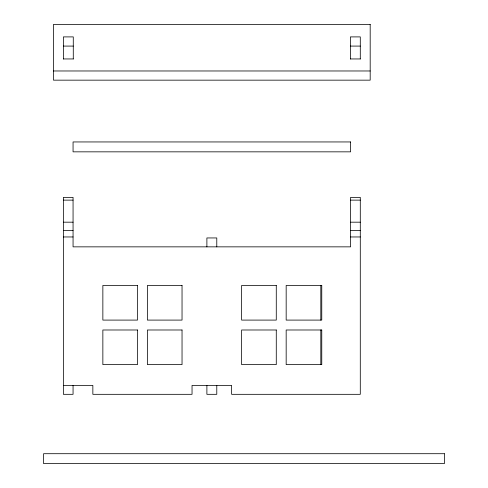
<?xml version="1.0" encoding="UTF-8"?>
<svg xmlns="http://www.w3.org/2000/svg" width="488" height="488" viewBox="0 0 488 488"><rect width="100%" height="100%" fill="white"/><g stroke="black" fill="none" stroke-linecap="round" stroke-linejoin="round"><path stroke-width="0.73" d="M63.379 46.085L73.279 46.085M350.39 46.085L360.29 46.085M63.379 58.95L73.279 58.95M350.39 58.95L360.29 58.95M53.485 70.974L370.185 70.974M63.379 200.129L73.06 200.129M350.61 200.129L360.29 200.129M63.379 222.18L73.06 222.18M350.61 222.18L360.29 222.18M63.379 230.452L73.06 230.452M350.61 230.452L360.29 230.452M63.379 236.961L73.06 236.961M350.61 236.961L360.29 236.961M63.379 385.416L92.854 385.416L92.854 394.322L192.04 394.322L192.04 385.416L231.629 385.416L231.629 394.322L360.29 394.322L360.29 197.372L350.61 197.372L350.61 246.855L73.06 246.855L73.06 197.372L63.379 197.372L63.379 394.322L73.06 394.322L73.06 385.416M360.29 59.017L360.29 36.899L350.39 36.899L350.39 59.017M320.811 285.456L320.811 320.091M320.811 329.992L320.811 364.627M216.782 246.855L216.782 237.949L206.888 237.949L206.888 246.855M216.782 385.416L216.782 394.322L206.888 394.322L206.888 385.416M73.279 59.017L73.279 36.899L63.379 36.899L63.379 59.017M370.185 24.4L53.485 24.4L53.485 80.16L370.185 80.16L370.185 24.4M350.61 141.947L73.06 141.947L73.06 151.841L350.61 151.841L350.61 141.947M137.5 285.456L102.858 285.456L102.858 320.091L137.5 320.091L137.5 285.456M182.036 285.456L147.394 285.456L147.394 320.091L182.036 320.091L182.036 285.456M276.275 285.456L241.633 285.456L241.633 320.091L276.275 320.091L276.275 285.456M321.763 285.456L286.169 285.456L286.169 320.091L321.763 320.091L321.763 285.456M137.5 329.992L102.858 329.992L102.858 364.627L137.5 364.627L137.5 329.992M182.036 329.992L147.394 329.992L147.394 364.627L182.036 364.627L182.036 329.992M276.275 329.992L241.633 329.992L241.633 364.627L276.275 364.627L276.275 329.992M321.763 329.992L286.169 329.992L286.169 364.627L321.763 364.627L321.763 329.992M444.415 453.706L43.584 453.706L43.584 463.6L444.415 463.6L444.415 453.706"/></g></svg>
